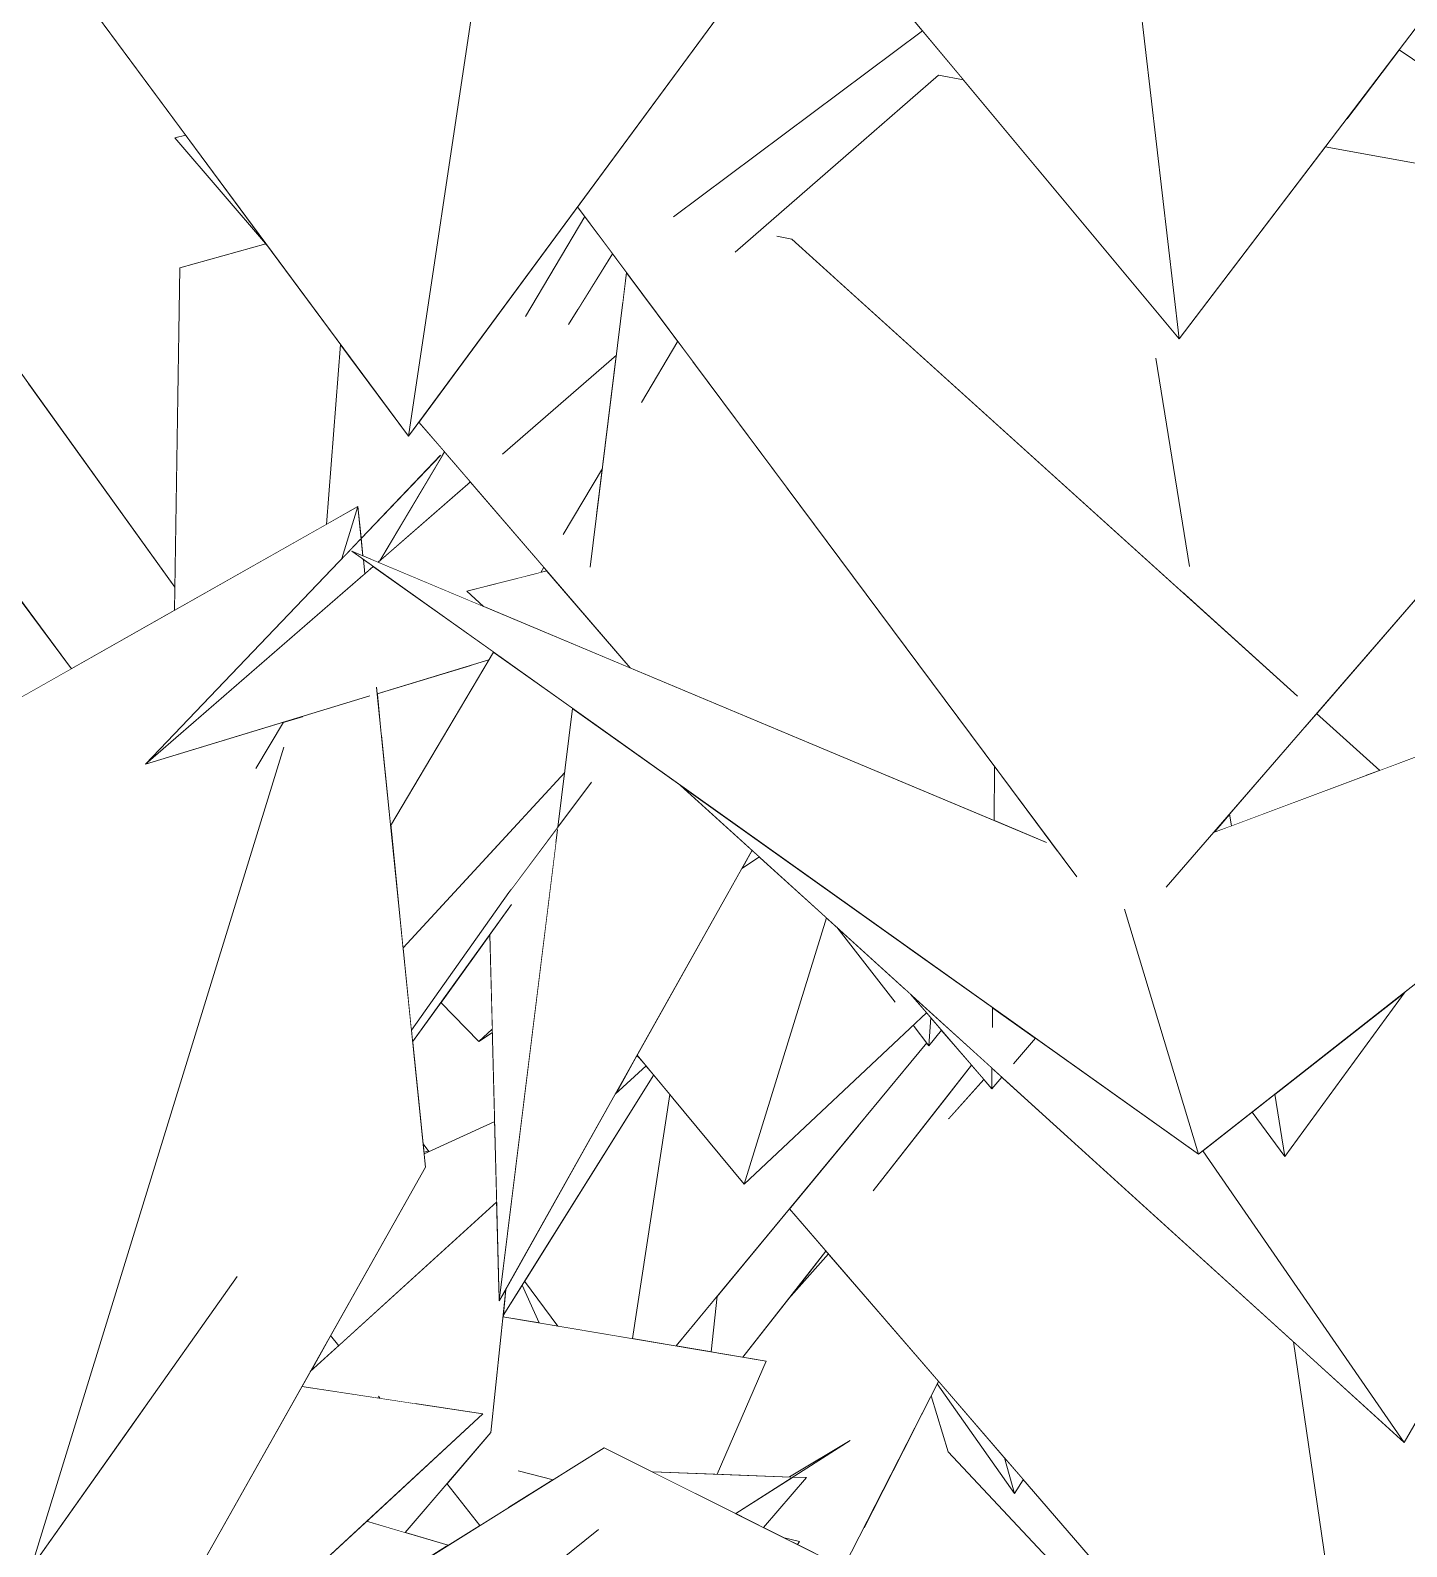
# Model space of a CAD drawing. Header units: millimetres. Extents: x -9413 to 8527, y -300 to 11224.
# Drawn here: x -6294.1 to -5976.9, y 5475.7 to 5825.3 of the extents above; entities that cross this region are included whole.
import ezdxf

# ---------------------------------------------------------------- set-up
doc = ezdxf.new("R2010")
doc.units = ezdxf.units.MM
doc.header["$MEASUREMENT"] = 0
doc.linetypes.add('Wipeout_Contour', pattern=[1000, 0, -1000])
doc.layers.add('Interior - Furniture', color=7, linetype='Continuous')
doc.layers.add('Interior - Furniture _Pen_No__4', color=7, linetype='Continuous', lineweight=20, true_color=0x029e21)

# ---------------------------------------------------------------- blocks, each defined once
blk = doc.blocks.new('Section Elem_40_6')
at = {"color": 254, "linetype": 'Wipeout_Contour', "lineweight": 0, "ltscale": 42112.583235}
blk.add_wipeout([(-6145.84, 5782.35), (-6103.82, 5798.34), (-6084.75, 5814.91), (-6079.04, 5813.85), (-6088.45, 5825.16)], dxfattribs=at).dxf.layer = 'Interior - Furniture'
at = {"color": 254, "linetype": 'Wipeout_Contour', "lineweight": 0, "ltscale": 50456.301698}
blk.add_wipeout([(-6156.67, 5769.42), (-6165.08, 5701.53), (-6119.87, 5720.01), (-6141.4, 5748.92), (-6153.24, 5739.49), (-6144.88, 5753.59)], dxfattribs=at).dxf.layer = 'Interior - Furniture'
at = {"color": 254, "linetype": 'Wipeout_Contour', "lineweight": 0, "ltscale": 73612.686163}
blk.add_wipeout([(-6012.52, 5575.89), (-6023.86, 5566.99), (-5977.41, 5499.74), (-5868.99, 5688.66), (-5950.14, 5624.9), (-5927.57, 5604.51), (-5953.6, 5622.19), (-5977.22, 5603.63), (-6004.94, 5565.7)], dxfattribs=at).dxf.layer = 'Interior - Furniture'
at = {"color": 254, "linetype": 'Wipeout_Contour', "lineweight": 0, "ltscale": 58439.187633}
blk.add_wipeout([(-6172.57, 5641.04), (-6186.03, 5532.36), (-6127.76, 5636.27), (-6144.22, 5651.21), (-6169.11, 5668.95), (-6172.5, 5641.61), (-6164.75, 5651.95)], dxfattribs=at).dxf.layer = 'Interior - Furniture'
at = {"color": 254, "linetype": 'Wipeout_Contour', "lineweight": 0, "ltscale": 25019.882591}
blk.add_wipeout([(-6247.33, 5536.72), (-6328.98, 5421.29), (-6294.33, 5469.68)], dxfattribs=at).dxf.layer = 'Interior - Furniture'
at = {"color": 254, "linetype": 'Wipeout_Contour', "lineweight": 0, "ltscale": 40950.219381}
blk.add_wipeout([(-6106.68, 5470.95), (-6068.55, 5451.88), (-6086.03, 5484.58), (-6102.06, 5479.99), (-6105.89, 5472.5)], dxfattribs=at).dxf.layer = 'Interior - Furniture'
at = {"color": 254, "linetype": 'Wipeout_Contour', "lineweight": 0, "ltscale": 32994.367421}
blk.add_wipeout([(-6163.14, 5479.66), (-6177.19, 5469.97), (-6175.73, 5469.54), (-6163.12, 5479.66)], dxfattribs=at).dxf.layer = 'Interior - Furniture'
at = {"color": 254, "linetype": 'Wipeout_Contour', "lineweight": 0, "ltscale": 92196.602443}
blk.add_wipeout([(-6084.75, 5814.91), (-6131.67, 5774.14), (-6116.08, 5770.21), (-6122.01, 5777.82), (-6118.6, 5777.12), (-6108.98, 5768.43), (-6034.66, 5749.7), (-5939.77, 5788.14), (-5995.62, 5798.45), (-6029.34, 5754.16), (-6079.04, 5813.85)], dxfattribs=at).dxf.layer = 'Interior - Furniture'
at = {"color": 254, "linetype": 'Wipeout_Contour', "lineweight": 0, "ltscale": 33783.587021}
blk.add_wipeout([(-6179.98, 5759.36), (-6167.78, 5761.1), (-6159.89, 5773.74), (-6166.28, 5782.32)], dxfattribs=at).dxf.layer = 'Interior - Furniture'
at = {"color": 254, "linetype": 'Wipeout_Contour', "lineweight": 0, "ltscale": 25245.139474}
blk.add_wipeout([(-6144.88, 5753.59), (-6153.24, 5739.49), (-6141.4, 5748.92)], dxfattribs=at).dxf.layer = 'Interior - Furniture'
at = {"color": 254, "linetype": 'Wipeout_Contour', "lineweight": 0, "ltscale": 25267.329761}
blk.add_wipeout([(-6185.24, 5727.61), (-6162.15, 5725.16), (-6159.03, 5750.38)], dxfattribs=at).dxf.layer = 'Interior - Furniture'
at = {"color": 254, "linetype": 'Wipeout_Contour', "lineweight": 0, "ltscale": 58921.038164}
blk.add_wipeout([(-6215.08, 5701.69), (-6267.54, 5656.12), (-6215.88, 5671.82), (-6214.33, 5673.81), (-6214.18, 5672.33), (-6188.41, 5680.17), (-6187.35, 5681.94)], dxfattribs=at).dxf.layer = 'Interior - Furniture'
at = {"color": 254, "linetype": 'Wipeout_Contour', "lineweight": 0, "ltscale": 33462.053524}
blk.add_wipeout([(-6183.22, 5627.31), (-6172.5, 5641.61), (-6170.94, 5654.2), (-6183.1, 5641)], dxfattribs=at).dxf.layer = 'Interior - Furniture'
at = {"color": 254, "linetype": 'Wipeout_Contour', "lineweight": 0, "ltscale": 25043.238412}
blk.add_wipeout([(-6247.33, 5536.72), (-6246.97, 5537.22), (-6246.45, 5537.96)], dxfattribs=at).dxf.layer = 'Interior - Furniture'
at = {"color": 254, "linetype": 'Wipeout_Contour', "lineweight": 0, "ltscale": 48830.641343}
blk.add_wipeout([(-6086.03, 5484.58), (-6068.55, 5451.88), (-6066.15, 5450.67), (-6067.66, 5450.21), (-6033.43, 5386.16), (-6013.01, 5399.15)], dxfattribs=at).dxf.layer = 'Interior - Furniture'
at = {"color": 254, "linetype": 'Wipeout_Contour', "lineweight": 0, "ltscale": 50772.287307}
blk.add_wipeout([(-6066.62, 6076.61), (-6055.87, 5983.63), (-6037.6, 5961.45), (-6051.18, 5943.03), (-6029.34, 5754.16), (-5851.24, 5988.03)], dxfattribs=at).dxf.layer = 'Interior - Furniture'
at = {"color": 254, "linetype": 'Wipeout_Contour', "lineweight": 0, "ltscale": 25304.608023}
blk.add_wipeout([(-6156.89, 5767.66), (-6159.85, 5762.24), (-6157.52, 5762.58)], dxfattribs=at).dxf.layer = 'Interior - Furniture'
at = {"color": 254, "linetype": 'Wipeout_Contour', "lineweight": 0, "ltscale": 25222.192228}
blk.add_wipeout([(-6171.28, 5709.05), (-6163.61, 5713.33), (-6162.26, 5724.28)], dxfattribs=at).dxf.layer = 'Interior - Furniture'
at = {"color": 254, "linetype": 'Wipeout_Contour', "lineweight": 0, "ltscale": 50498.807464}
blk.add_wipeout([(-6192.66, 5721.16), (-6213.96, 5702.66), (-6189.66, 5692.48), (-6193.53, 5696), (-6176.46, 5700.32), (-6175.76, 5701.49)], dxfattribs=at).dxf.layer = 'Interior - Furniture'
at = {"color": 254, "linetype": 'Wipeout_Contour', "lineweight": 0, "ltscale": 50635.843122}
blk.add_wipeout([(-6267.54, 5656.12), (-6217.5, 5699.58), (-6217.74, 5703.59), (-6219.99, 5705.19), (-6217.78, 5704.26), (-6218, 5707.99)], dxfattribs=at).dxf.layer = 'Interior - Furniture'
at = {"color": 254, "linetype": 'Wipeout_Contour', "lineweight": 0, "ltscale": 25222.181524}
blk.add_wipeout([(-6192.34, 5678.97), (-6214.18, 5672.33), (-6213.2, 5662.72)], dxfattribs=at).dxf.layer = 'Interior - Furniture'
at = {"color": 254, "linetype": 'Wipeout_Contour', "lineweight": 0, "ltscale": 41719.494539}
blk.add_wipeout([(-6188.17, 5616.86), (-6186.03, 5532.36), (-6176.3, 5610.93), (-6172.91, 5638.24), (-6183.25, 5623.71)], dxfattribs=at).dxf.layer = 'Interior - Furniture'
at = {"color": 254, "linetype": 'Wipeout_Contour', "lineweight": 0, "ltscale": 32553.162662}
blk.add_wipeout([(-6086.03, 5484.58), (-6013.01, 5399.15), (-6010.24, 5400.91), (-6082.54, 5497.62)], dxfattribs=at).dxf.layer = 'Interior - Furniture'
at = {"color": 254, "linetype": 'Wipeout_Contour', "lineweight": 0, "ltscale": 50903.758754}
blk.add_wipeout([(-6260.86, 5691.59), (-6225.87, 5711.39), (-6222.63, 5752.88), (-6239.42, 5775.59), (-6239.8, 5776.03), (-6259.63, 5770.51)], dxfattribs=at).dxf.layer = 'Interior - Furniture'
at = {"color": 254, "linetype": 'Wipeout_Contour', "lineweight": 0, "ltscale": 50625.413932}
blk.add_wipeout([(-6217.84, 5708.15), (-6217.43, 5704.12), (-6213.96, 5702.66), (-6213.58, 5702.99), (-6199.18, 5727.15), (-6199.58, 5727.27)], dxfattribs=at).dxf.layer = 'Interior - Furniture'
at = {"color": 254, "linetype": 'Wipeout_Contour', "lineweight": 0, "ltscale": 33602.730003}
blk.add_wipeout([(-6193.53, 5696), (-6189.66, 5692.48), (-6155.84, 5678.3), (-6175.06, 5700.68)], dxfattribs=at).dxf.layer = 'Interior - Furniture'
at = {"color": 254, "linetype": 'Wipeout_Contour', "lineweight": 0, "ltscale": 33692.667384}
blk.add_wipeout([(-6242.13, 5655.1), (-6235.69, 5659.97), (-6231.18, 5667.17), (-6235.77, 5665.77)], dxfattribs=at).dxf.layer = 'Interior - Furniture'
at = {"color": 254, "linetype": 'Wipeout_Contour', "lineweight": 0, "ltscale": 33168.78097}
blk.add_wipeout([(-6180.17, 5536.95), (-6180.76, 5536.01), (-6176.79, 5527.3), (-6172.49, 5526.58)], dxfattribs=at).dxf.layer = 'Interior - Furniture'
at = {"color": 254, "linetype": 'Wipeout_Contour', "lineweight": 0, "ltscale": 24602.123968}
blk.add_wipeout([(-6102.06, 5479.99), (-6086.03, 5484.58), (-6090.81, 5501.98)], dxfattribs=at).dxf.layer = 'Interior - Furniture'
at = {"color": 254, "linetype": 'Wipeout_Contour', "lineweight": 0, "ltscale": 24355.990768}
blk.add_wipeout([(-5998.8, 5408.18), (-6082.54, 5497.62), (-6010.24, 5400.91)], dxfattribs=at).dxf.layer = 'Interior - Furniture'
at = {"color": 254, "linetype": 'Wipeout_Contour', "lineweight": 0, "ltscale": 59584.319256}
blk.add_wipeout([(-6066.62, 6076.61), (-6224.04, 5988.03), (-6029.34, 5754.16), (-6051.18, 5943.03), (-6065.84, 5923.15), (-6080.35, 6013.35), (-6055.87, 5983.63)], dxfattribs=at).dxf.layer = 'Interior - Furniture'
at = {"color": 254, "linetype": 'Wipeout_Contour', "lineweight": 0, "ltscale": 25570.438157}
blk.add_wipeout([(-6258.26, 5801.07), (-6260.79, 5800.47), (-6239.42, 5775.59)], dxfattribs=at).dxf.layer = 'Interior - Furniture'
at = {"color": 254, "linetype": 'Wipeout_Contour', "lineweight": 0, "ltscale": 25305.527644}
blk.add_wipeout([(-6215.08, 5701.69), (-6217.34, 5703.31), (-6217.01, 5700.01)], dxfattribs=at).dxf.layer = 'Interior - Furniture'
at = {"color": 254, "linetype": 'Wipeout_Contour', "lineweight": 0, "ltscale": 25214.060498}
blk.add_wipeout([(-6175.76, 5701.49), (-6176.46, 5700.32), (-6175.06, 5700.68)], dxfattribs=at).dxf.layer = 'Interior - Furniture'
at = {"color": 254, "linetype": 'Wipeout_Contour', "lineweight": 0, "ltscale": 41909.539981}
blk.add_wipeout([(-6211.08, 5641.92), (-6208.2, 5613.76), (-6170.94, 5654.2), (-6169.11, 5668.95), (-6187.35, 5681.94)], dxfattribs=at).dxf.layer = 'Interior - Furniture'
at = {"color": 254, "linetype": 'Wipeout_Contour', "lineweight": 0, "ltscale": 33177.634385}
blk.add_wipeout([(-6185.16, 5528.98), (-6185.19, 5528.71), (-6176.79, 5527.3), (-6180.76, 5536.01)], dxfattribs=at).dxf.layer = 'Interior - Furniture'
at = {"color": 254, "linetype": 'Wipeout_Contour', "lineweight": 0, "ltscale": 24608.537873}
blk.add_wipeout([(-6090.81, 5501.98), (-6086.03, 5484.58), (-6090.74, 5502.12)], dxfattribs=at).dxf.layer = 'Interior - Furniture'
at = {"color": 254, "linetype": 'Wipeout_Contour', "lineweight": 0, "ltscale": 33736.840086}
blk.add_wipeout([(-6213.58, 5702.99), (-6192.85, 5721), (-6192.71, 5721.22), (-6198.61, 5728.09)], dxfattribs=at).dxf.layer = 'Interior - Furniture'
at = {"color": 254, "linetype": 'Wipeout_Contour', "lineweight": 0, "ltscale": 42203.30049}
blk.add_wipeout([(-6218.59, 5715.51), (-6222.29, 5703.49), (-6218, 5707.99), (-6217.78, 5704.26), (-6217.43, 5704.12)], dxfattribs=at).dxf.layer = 'Interior - Furniture'
at = {"color": 254, "linetype": 'Wipeout_Contour', "lineweight": 0, "ltscale": 33600.012717}
blk.add_wipeout([(-6213.2, 5662.72), (-6211.08, 5641.92), (-6188.41, 5680.17), (-6192.34, 5678.97)], dxfattribs=at).dxf.layer = 'Interior - Furniture'
at = {"color": 254, "linetype": 'Wipeout_Contour', "lineweight": 0, "ltscale": 41019.452531}
blk.add_wipeout([(-6090.74, 5502.12), (-6086.03, 5484.58), (-6082.54, 5497.62), (-6086.46, 5510.49), (-6088.41, 5506.69)], dxfattribs=at).dxf.layer = 'Interior - Furniture'
at = {"color": 254, "linetype": 'Wipeout_Contour', "lineweight": 0, "ltscale": 33743.555234}
blk.add_wipeout([(-6217.34, 5703.31), (-6217.74, 5703.59), (-6217.5, 5699.58), (-6217.01, 5700.01)], dxfattribs=at).dxf.layer = 'Interior - Furniture'
at = {"color": 254, "linetype": 'Wipeout_Contour', "lineweight": 0, "ltscale": 65915.177628}
blk.add_wipeout([(-6144.22, 5651.21), (-5977.41, 5499.74), (-6023.86, 5566.99), (-6024.87, 5566.19), (-6062.4, 5592.93), (-6067.49, 5587.05), (-6072.37, 5595.44), (-6093.3, 5614.94)], dxfattribs=at).dxf.layer = 'Interior - Furniture'
at = {"color": 254, "linetype": 'Wipeout_Contour', "lineweight": 0, "ltscale": 74438.141139}
blk.add_wipeout([(-6047.63, 5627.6), (-6041.89, 5622.69), (-6032.26, 5627.77), (-5882.83, 5800.47), (-5898.93, 5804.4), (-6026.9, 5701.69), (-6028.56, 5695.76), (-6002.01, 5671.77), (-6030.44, 5689.04)], dxfattribs=at).dxf.layer = 'Interior - Furniture'
at = {"color": 254, "linetype": 'Wipeout_Contour', "lineweight": 0, "ltscale": 33137.113617}
blk.add_wipeout([(-6071.88, 5655.57), (-6071.98, 5643.15), (-6059.88, 5638.08), (-6057.03, 5635.64)], dxfattribs=at).dxf.layer = 'Interior - Furniture'
at = {"color": 254, "linetype": 'Wipeout_Contour', "lineweight": 0, "ltscale": 24579.350684}
blk.add_wipeout([(-6007.25, 5580.03), (-6004.94, 5565.7), (-5977.22, 5603.63)], dxfattribs=at).dxf.layer = 'Interior - Furniture'
at = {"color": 254, "linetype": 'Wipeout_Contour', "lineweight": 0, "ltscale": 24746.302113}
blk.add_wipeout([(-6072.45, 5586.04), (-6072.48, 5581.28), (-6070.16, 5583.96)], dxfattribs=at).dxf.layer = 'Interior - Furniture'
at = {"color": 254, "linetype": 'Wipeout_Contour', "lineweight": 0, "ltscale": 24824.530189}
blk.add_wipeout([(-6126.49, 5562.16), (-6126.5, 5562.14), (-6126.49, 5562.12)], dxfattribs=at).dxf.layer = 'Interior - Furniture'
at = {"color": 254, "linetype": 'Wipeout_Contour', "lineweight": 0, "ltscale": 123368.598681}
blk.add_wipeout([(-6135.82, 5492.4), (-6119.14, 5491.79), (-6105.16, 5500.17), (-6118.34, 5491.76), (-6115.23, 5491.65), (-6125.09, 5480.15), (-6120.38, 5477.79), (-6116.8, 5476.89), (-6117.3, 5476.26), (-6106.68, 5470.95), (-6084.77, 5513.8), (-6110.15, 5543.2), (-6119.38, 5532.83), (-6129.88, 5519.43), (-6124.51, 5518.52)], dxfattribs=at).dxf.layer = 'Interior - Furniture'
at = {"color": 254, "linetype": 'Wipeout_Contour', "lineweight": 0, "ltscale": 40542.654292}
blk.add_wipeout([(-6002.96, 5522.94), (-5984.69, 5397.87), (-5908.3, 5497.9), (-5954.71, 5539.29), (-5977.41, 5499.74)], dxfattribs=at).dxf.layer = 'Interior - Furniture'
at = {"color": 254, "linetype": 'Wipeout_Contour', "lineweight": 0, "ltscale": 116052.406942}
blk.add_wipeout([(-6034.66, 5749.7), (-6026.9, 5701.69), (-5898.93, 5804.4), (-5882.83, 5800.47), (-5997.62, 5667.8), (-5983.08, 5654.67), (-5923.7, 5676.87), (-5829.83, 5805.32), (-5940.62, 5870.66), (-5978.62, 5820.76), (-5937.63, 5792.97), (-5990.75, 5804.84), (-5995.62, 5798.45), (-5939.77, 5788.14)], dxfattribs=at).dxf.layer = 'Interior - Furniture'
at = {"color": 254, "linetype": 'Wipeout_Contour', "lineweight": 0, "ltscale": 159778.43125}
blk.add_wipeout([(-6204.53, 5734.98), (-6155.84, 5678.3), (-6071.98, 5643.15), (-6071.88, 5655.57), (-6119.87, 5720.01), (-6165.08, 5701.53), (-6163.61, 5713.33), (-6171.28, 5709.05), (-6162.26, 5724.28), (-6162.15, 5725.16), (-6185.24, 5727.61), (-6159.03, 5750.38), (-6157.52, 5762.58), (-6159.85, 5762.24), (-6170.04, 5757.49), (-6167.78, 5761.1), (-6179.98, 5759.36), (-6166.28, 5782.32), (-6167.97, 5784.59)], dxfattribs=at).dxf.layer = 'Interior - Furniture'
at = {"color": 254, "linetype": 'Wipeout_Contour', "lineweight": 0, "ltscale": 33013.562386}
blk.add_wipeout([(-6072.37, 5595.44), (-6067.49, 5587.05), (-6062.4, 5592.93), (-6072.33, 5600)], dxfattribs=at).dxf.layer = 'Interior - Furniture'
at = {"color": 254, "linetype": 'Wipeout_Contour', "lineweight": 0, "ltscale": 24586.93343}
blk.add_wipeout([(-6007.25, 5580.03), (-6012.52, 5575.89), (-6004.94, 5565.7)], dxfattribs=at).dxf.layer = 'Interior - Furniture'
at = {"color": 254, "linetype": 'Wipeout_Contour', "lineweight": 0, "ltscale": 24981.120549}
blk.add_wipeout([(-5990.75, 5804.84), (-5937.63, 5792.97), (-5978.62, 5820.76)], dxfattribs=at).dxf.layer = 'Interior - Furniture'
at = {"color": 254, "linetype": 'Wipeout_Contour', "lineweight": 0, "ltscale": 25293.258865}
blk.add_wipeout([(-6192.85, 5721), (-6192.66, 5721.16), (-6192.71, 5721.22)], dxfattribs=at).dxf.layer = 'Interior - Furniture'
at = {"color": 254, "linetype": 'Wipeout_Contour', "lineweight": 0, "ltscale": 32984.277272}
blk.add_wipeout([(-6000.36, 5664.64), (-6017.68, 5644.61), (-6017.25, 5641.9), (-5986.04, 5653.56)], dxfattribs=at).dxf.layer = 'Interior - Furniture'
at = {"color": 254, "linetype": 'Wipeout_Contour', "lineweight": 0, "ltscale": 58514.254423}
blk.add_wipeout([(-6206.27, 5594.77), (-6205.99, 5592.07), (-6183.25, 5623.71), (-6172.91, 5638.24), (-6172.57, 5641.04), (-6164.75, 5651.95), (-6183.8, 5626.53)], dxfattribs=at).dxf.layer = 'Interior - Furniture'
at = {"color": 254, "linetype": 'Wipeout_Contour', "lineweight": 0, "ltscale": 24803.682492}
blk.add_wipeout([(-6072.33, 5600), (-6093.3, 5614.94), (-6072.37, 5595.44)], dxfattribs=at).dxf.layer = 'Interior - Furniture'
at = {"layer": 'Interior - Furniture _Pen_No__4', "linetype": 'Continuous'}
for p, q in [((-5937.6, 5792.95), (-5978.62, 5820.76)), ((-5995.62, 5798.45), (-5939.75, 5788.14)), ((-6192.85, 5721), (-6192.71, 5721.22))]:
    blk.add_line(p, q, dxfattribs=at)
at = {"color": 254, "linetype": 'Wipeout_Contour', "lineweight": 0, "ltscale": 117661.169028}
blk.add_wipeout([(-6132.21, 5833.11), (-6167.97, 5784.59), (-6052.92, 5630.12), (-6047.63, 5627.6), (-6030.44, 5689.04), (-6116.08, 5770.21), (-6131.67, 5774.14), (-6103.82, 5798.34), (-6145.84, 5782.35), (-6088.45, 5825.16), (-6096.66, 5835.01), (-6120.76, 5833.72), (-6123.05, 5832.66), (-6122.45, 5833.63)], dxfattribs=at).dxf.layer = 'Interior - Furniture'
at = {"color": 254, "linetype": 'Wipeout_Contour', "lineweight": 0, "ltscale": 24749.913599}
blk.add_wipeout([(-6021.37, 5640.35), (-6017.25, 5641.9), (-6017.68, 5644.61)], dxfattribs=at).dxf.layer = 'Interior - Furniture'
at = {"color": 254, "linetype": 'Wipeout_Contour', "lineweight": 0, "ltscale": 50172.499952}
blk.add_wipeout([(-6208.2, 5613.76), (-6206.31, 5595.2), (-6206.27, 5594.77), (-6183.8, 5626.53), (-6183.22, 5627.31), (-6183.1, 5641)], dxfattribs=at).dxf.layer = 'Interior - Furniture'
at = {"color": 254, "linetype": 'Wipeout_Contour', "lineweight": 0, "ltscale": 24775.229763}
blk.add_wipeout([(-6091.22, 5603.08), (-6072.48, 5581.28), (-6072.45, 5586.04)], dxfattribs=at).dxf.layer = 'Interior - Furniture'
at = {"layer": 'Interior - Furniture _Pen_No__4', "linetype": 'Continuous'}
for p, q in [((-6084.75, 5814.91), (-6079.04, 5813.85)), ((-6171.29, 5709.04), (-6162.26, 5724.28))]:
    blk.add_line(p, q, dxfattribs=at)
at = {"color": 254, "linetype": 'Wipeout_Contour', "lineweight": 0, "ltscale": 33328.058127}
blk.add_wipeout([(-6108.98, 5768.43), (-6028.56, 5695.76), (-6026.9, 5701.69), (-6034.66, 5749.7)], dxfattribs=at).dxf.layer = 'Interior - Furniture'
at = {"color": 254, "linetype": 'Wipeout_Contour', "lineweight": 0, "ltscale": 108631.305538}
blk.add_wipeout([(-6294.25, 5469.81), (-6339.74, 5322.04), (-6339.11, 5321.56), (-6203.05, 5563.22), (-6214.33, 5673.81), (-6215.88, 5671.82), (-6231.18, 5667.17), (-6235.69, 5659.97), (-6293.93, 5470.84), (-6247.33, 5536.72), (-6246.45, 5537.96), (-6246.97, 5537.22), (-6247.33, 5536.72)], dxfattribs=at).dxf.layer = 'Interior - Furniture'
at = {"color": 254, "linetype": 'Wipeout_Contour', "lineweight": 0, "ltscale": 109060.667995}
blk.add_wipeout([(-6218.59, 5715.51), (-6487.63, 5563.22), (-6345.66, 5326.5), (-6339.74, 5322.04), (-6294.25, 5469.81), (-6294.33, 5469.68), (-6328.98, 5421.29), (-6293.93, 5470.84), (-6235.69, 5659.97), (-6242.13, 5655.1), (-6235.77, 5665.77), (-6267.54, 5656.12), (-6222.29, 5703.49)], dxfattribs=at).dxf.layer = 'Interior - Furniture'
at = {"color": 254, "linetype": 'Wipeout_Contour', "lineweight": 0, "ltscale": 41125.221787}
blk.add_wipeout([(-6041.89, 5622.69), (-6024.87, 5566.19), (-5847.96, 5705.19), (-6021.37, 5640.35), (-6032.26, 5627.77)], dxfattribs=at).dxf.layer = 'Interior - Furniture'
at = {"color": 254, "linetype": 'Wipeout_Contour', "lineweight": 0, "ltscale": 66331.709909}
blk.add_wipeout([(-6189.8, 5506.32), (-6216.59, 5481.58), (-6207.71, 5478.97), (-6187.99, 5502.04), (-6184.52, 5535.04), (-6186.03, 5532.36), (-6186.11, 5535.68), (-6205.32, 5508.69)], dxfattribs=at).dxf.layer = 'Interior - Furniture'
at = {"layer": 'Interior - Furniture _Pen_No__4', "linetype": 'Continuous'}
for p, q in [((-5977.41, 5499.74), (-5868.99, 5688.66)), ((-6242.14, 5655.07), (-6235.77, 5665.77)), ((-6017.68, 5644.61), (-6017.25, 5641.9))]:
    blk.add_line(p, q, dxfattribs=at)
at = {"color": 254, "linetype": 'Wipeout_Contour', "lineweight": 0, "ltscale": 57975.338525}
blk.add_wipeout([(-6059.88, 5638.08), (-6219.99, 5705.19), (-6024.87, 5566.19), (-6041.89, 5622.69), (-6047.63, 5627.6), (-6052.92, 5630.12), (-6057.03, 5635.64)], dxfattribs=at).dxf.layer = 'Interior - Furniture'
at = {"color": 254, "linetype": 'Wipeout_Contour', "lineweight": 0, "ltscale": 25433.205355}
blk.add_wipeout([(-6296.03, 5693.49), (-6299.23, 5669.87), (-6284.65, 5678.12)], dxfattribs=at).dxf.layer = 'Interior - Furniture'
at = {"color": 254, "linetype": 'Wipeout_Contour', "lineweight": 0, "ltscale": 32969.906656}
blk.add_wipeout([(-5997.62, 5667.8), (-6000.36, 5664.64), (-5986.04, 5653.56), (-5983.08, 5654.67)], dxfattribs=at).dxf.layer = 'Interior - Furniture'
at = {"color": 254, "linetype": 'Wipeout_Contour', "lineweight": 0, "ltscale": 24963.625227}
blk.add_wipeout([(-6224.9, 5524.41), (-6229.59, 5516.07), (-6223.03, 5522.04)], dxfattribs=at).dxf.layer = 'Interior - Furniture'
at = {"color": 254, "linetype": 'Wipeout_Contour', "lineweight": 0, "ltscale": 24914.708005}
blk.add_wipeout([(-6214.09, 5510.02), (-6213.53, 5509.94), (-6213.89, 5510.39)], dxfattribs=at).dxf.layer = 'Interior - Furniture'
at = {"color": 254, "linetype": 'Wipeout_Contour', "lineweight": 0, "ltscale": 24797.790504}
blk.add_wipeout([(-6181.58, 5493.17), (-6184.02, 5484.66), (-6173.63, 5491.17)], dxfattribs=at).dxf.layer = 'Interior - Furniture'
at = {"color": 254, "linetype": 'Wipeout_Contour', "lineweight": 0, "ltscale": 57988.277362}
blk.add_wipeout([(-6263, 5435.21), (-6235.39, 5452.5), (-6211.52, 5474.5), (-6224.49, 5459.32), (-6197.79, 5476.04), (-6216.59, 5481.58), (-6262.43, 5439.26)], dxfattribs=at).dxf.layer = 'Interior - Furniture'
at = {"layer": 'Interior - Furniture _Pen_No__4', "linetype": 'Continuous'}
for p, q in [((-6217.01, 5700.01), (-6217.34, 5703.31)), ((-6176.46, 5700.32), (-6175.76, 5701.49)), ((-6193.53, 5696), (-6175.06, 5700.68)), ((-6189.66, 5692.48), (-6193.53, 5696)), ((-6188.41, 5680.17), (-6214.18, 5672.33)), ((-6211.08, 5641.92), (-6187.35, 5681.94)), ((-6215.87, 5671.82), (-6267.54, 5656.12)), ((-6172.5, 5641.61), (-6169.11, 5668.95)), ((-5983.08, 5654.67), (-5997.62, 5667.8)), ((-6071.88, 5655.57), (-6071.98, 5643.15)), ((-6183.8, 5626.53), (-6164.74, 5651.96)), ((-6072.33, 5600), (-6072.37, 5595.42)), ((-6067.49, 5587.05), (-6062.4, 5592.93))]:
    blk.add_line(p, q, dxfattribs=at)
at = {"color": 254, "linetype": 'Wipeout_Contour', "lineweight": 0, "ltscale": 41789.700366}
blk.add_wipeout([(-6118.6, 5777.12), (-6122.01, 5777.82), (-6116.08, 5770.21), (-6030.44, 5689.04), (-6002.01, 5671.77)], dxfattribs=at).dxf.layer = 'Interior - Furniture'
at = {"color": 254, "linetype": 'Wipeout_Contour', "lineweight": 0, "ltscale": 24973.774543}
blk.add_wipeout([(-6127.76, 5636.27), (-6130.12, 5632.05), (-6126.06, 5634.72)], dxfattribs=at).dxf.layer = 'Interior - Furniture'
at = {"color": 254, "linetype": 'Wipeout_Contour', "lineweight": 0, "ltscale": 24855.409109}
blk.add_wipeout([(-6108.24, 5618.54), (-6094.81, 5601.28), (-6092.68, 5604.42)], dxfattribs=at).dxf.layer = 'Interior - Furniture'
at = {"color": 254, "linetype": 'Wipeout_Contour', "lineweight": 0, "ltscale": 25026.707018}
blk.add_wipeout([(-6187.62, 5595.03), (-6190.7, 5592.19), (-6187.6, 5594.23)], dxfattribs=at).dxf.layer = 'Interior - Furniture'
at = {"color": 254, "linetype": 'Wipeout_Contour', "lineweight": 0, "ltscale": 106471.628421}
blk.add_wipeout([(-6119.13, 5553.61), (-5995.43, 5410.32), (-5991.44, 5412.86), (-5993.26, 5407.8), (-5984.69, 5397.87), (-6002.96, 5522.94), (-6070.16, 5583.96), (-6072.48, 5581.28), (-6074.33, 5583.43), (-6082.42, 5574.34), (-6082.01, 5580.53), (-6099.83, 5557.78), (-6103.2, 5572.87)], dxfattribs=at).dxf.layer = 'Interior - Furniture'
at = {"color": 254, "linetype": 'Wipeout_Contour', "lineweight": 0, "ltscale": 25004.123528}
blk.add_wipeout([(-6203.41, 5566.76), (-6203.39, 5566.63), (-6203.12, 5566.7)], dxfattribs=at).dxf.layer = 'Interior - Furniture'
at = {"color": 254, "linetype": 'Wipeout_Contour', "lineweight": 0, "ltscale": 66467.842583}
blk.add_wipeout([(-6231.51, 5512.68), (-6214.09, 5510.02), (-6213.89, 5510.39), (-6213.53, 5509.94), (-6205.32, 5508.69), (-6186.11, 5535.68), (-6186.61, 5555.19), (-6229.59, 5516.07)], dxfattribs=at).dxf.layer = 'Interior - Furniture'
at = {"layer": 'Interior - Furniture _Pen_No__4', "linetype": 'Continuous'}
for p, q in [((-6029.34, 5754.16), (-5851.24, 5988.03)), ((-6051.18, 5943.03), (-6029.34, 5754.16)), ((-6032.27, 5627.75), (-5882.83, 5800.47)), ((-6034.66, 5749.71), (-6026.9, 5701.66)), ((-6219.99, 5705.19), (-6059.86, 5638.07)), ((-6024.87, 5566.19), (-5847.96, 5705.19)), ((-5847.96, 5705.19), (-6021.37, 5640.35)), ((-6041.89, 5622.69), (-6024.87, 5566.19)), ((-6004.94, 5565.7), (-5977.22, 5603.63)), ((-6072.45, 5586.04), (-6072.48, 5581.28)), ((-6072.48, 5581.28), (-6070.16, 5583.96)), ((-6007.25, 5580.03), (-6004.94, 5565.7)), ((-6004.94, 5565.7), (-6012.52, 5575.89)), ((-6023.86, 5566.99), (-5977.41, 5499.74)), ((-6002.96, 5522.94), (-5984.69, 5397.87))]:
    blk.add_line(p, q, dxfattribs=at)
at = {"color": 254, "linetype": 'Wipeout_Contour', "lineweight": 0, "ltscale": 25479.439892}
blk.add_wipeout([(-6206.96, 5731.69), (-6114.77, 5856.77), (-6176.99, 5931.51)], dxfattribs=at).dxf.layer = 'Interior - Furniture'
at = {"color": 254, "linetype": 'Wipeout_Contour', "lineweight": 0, "ltscale": 33396.98982}
blk.add_wipeout([(-6188.17, 5616.86), (-6199.46, 5601.15), (-6190.7, 5592.19), (-6187.62, 5595.03)], dxfattribs=at).dxf.layer = 'Interior - Furniture'
at = {"color": 254, "linetype": 'Wipeout_Contour', "lineweight": 0, "ltscale": 74469.939137}
blk.add_wipeout([(-6155.28, 5523.69), (-6145.27, 5522.01), (-6087.48, 5591.87), (-6090.63, 5595.92), (-6126.49, 5562.16), (-6126.49, 5562.12), (-6126.5, 5562.14), (-6129.54, 5559.28), (-6146.71, 5579.97)], dxfattribs=at).dxf.layer = 'Interior - Furniture'
at = {"color": 254, "linetype": 'Wipeout_Contour', "lineweight": 0, "ltscale": 24551.046248}
blk.add_wipeout([(-6065.23, 5491.17), (-6069.6, 5496.23), (-6067.29, 5488)], dxfattribs=at).dxf.layer = 'Interior - Furniture'
at = {"color": 254, "linetype": 'Wipeout_Contour', "lineweight": 0, "ltscale": 24634.795742}
blk.add_wipeout([(-6120.38, 5477.79), (-6117.3, 5476.26), (-6116.8, 5476.89)], dxfattribs=at).dxf.layer = 'Interior - Furniture'
at = {"layer": 'Interior - Furniture _Pen_No__4', "linetype": 'Continuous'}
for p, q in [((-6145.89, 5782.31), (-6088.45, 5825.16)), ((-6131.68, 5774.14), (-6084.75, 5814.91)), ((-6118.6, 5777.12), (-6122.02, 5777.82)), ((-6002, 5671.76), (-6118.6, 5777.12)), ((-6170.94, 5654.2), (-6208.2, 5613.76))]:
    blk.add_line(p, q, dxfattribs=at)
at = {"color": 254, "linetype": 'Wipeout_Contour', "lineweight": 0, "ltscale": 51660.455942}
blk.add_wipeout([(-6151.72, 6100), (-6376.85, 5961.45), (-6206.96, 5731.69), (-6176.99, 5931.51), (-6224.04, 5988.03), (-6163.4, 6022.16)], dxfattribs=at).dxf.layer = 'Interior - Furniture'
at = {"color": 254, "linetype": 'Wipeout_Contour', "lineweight": 0, "ltscale": 58390.714778}
blk.add_wipeout([(-6199.46, 5601.15), (-6205.99, 5592.07), (-6203.59, 5568.6), (-6202.27, 5566.8), (-6187.08, 5573.75), (-6187.6, 5594.23), (-6190.7, 5592.19)], dxfattribs=at).dxf.layer = 'Interior - Furniture'
at = {"color": 254, "linetype": 'Wipeout_Contour', "lineweight": 0, "ltscale": 24799.606889}
blk.add_wipeout([(-6086.58, 5597.69), (-6086.97, 5591.21), (-6084.07, 5594.77)], dxfattribs=at).dxf.layer = 'Interior - Furniture'
at = {"color": 254, "linetype": 'Wipeout_Contour', "lineweight": 0, "ltscale": 24939.752758}
blk.add_wipeout([(-6154.24, 5589.04), (-6154.45, 5588.66), (-6154.07, 5588.84)], dxfattribs=at).dxf.layer = 'Interior - Furniture'
at = {"color": 254, "linetype": 'Wipeout_Contour', "lineweight": 0, "ltscale": 41462.39596}
blk.add_wipeout([(-6180.17, 5536.95), (-6172.49, 5526.58), (-6155.28, 5523.69), (-6146.71, 5579.97), (-6150.43, 5584.46)], dxfattribs=at).dxf.layer = 'Interior - Furniture'
at = {"color": 254, "linetype": 'Wipeout_Contour', "lineweight": 0, "ltscale": 41279.629189}
blk.add_wipeout([(-6137.2, 5520.65), (-6129.88, 5519.43), (-6110.73, 5543.87), (-6119.13, 5553.61), (-6135.81, 5533.45)], dxfattribs=at).dxf.layer = 'Interior - Furniture'
at = {"color": 254, "linetype": 'Wipeout_Contour', "lineweight": 0, "ltscale": 32792.086704}
blk.add_wipeout([(-6084.77, 5513.8), (-6085.05, 5513.26), (-6067.29, 5488), (-6069.6, 5496.23)], dxfattribs=at).dxf.layer = 'Interior - Furniture'
at = {"layer": 'Interior - Furniture _Pen_No__4', "linetype": 'Continuous'}
for p, q in [((-6153.27, 5739.45), (-6144.88, 5753.59)), ((-6185.25, 5727.6), (-6159.03, 5750.38)), ((-6206.27, 5594.77), (-6183.8, 5626.53)), ((-6183.21, 5623.75), (-6205.99, 5592.07)), ((-6190.7, 5592.19), (-6199.46, 5601.15)), ((-6187.62, 5595.03), (-6190.7, 5592.19)), ((-6190.7, 5592.19), (-6187.6, 5594.23))]:
    blk.add_line(p, q, dxfattribs=at)
at = {"color": 254, "linetype": 'Wipeout_Contour', "lineweight": 0, "ltscale": 42191.435079}
blk.add_wipeout([(-6170.04, 5757.49), (-6159.85, 5762.24), (-6156.89, 5767.66), (-6156.67, 5769.42), (-6159.89, 5773.74)], dxfattribs=at).dxf.layer = 'Interior - Furniture'
at = {"color": 254, "linetype": 'Wipeout_Contour', "lineweight": 0, "ltscale": 76027.52586}
blk.add_wipeout([(-6225.87, 5711.39), (-6218.59, 5715.51), (-6217.84, 5708.15), (-6199.58, 5727.27), (-6199.18, 5727.15), (-6198.61, 5728.09), (-6204.53, 5734.98), (-6206.96, 5731.69), (-6222.63, 5752.88)], dxfattribs=at).dxf.layer = 'Interior - Furniture'
at = {"color": 254, "linetype": 'Wipeout_Contour', "lineweight": 0, "ltscale": 42452.010278}
blk.add_wipeout([(-6294.5, 5743.8), (-6323.97, 5731.24), (-6284.65, 5678.12), (-6260.86, 5691.59), (-6260.78, 5696.92)], dxfattribs=at).dxf.layer = 'Interior - Furniture'
at = {"color": 254, "linetype": 'Wipeout_Contour', "lineweight": 0, "ltscale": 33076.984996}
blk.add_wipeout([(-6090.63, 5595.92), (-6086.97, 5591.21), (-6086.58, 5597.69), (-6087.55, 5598.81)], dxfattribs=at).dxf.layer = 'Interior - Furniture'
at = {"color": 254, "linetype": 'Wipeout_Contour', "lineweight": 0, "ltscale": 33339.195068}
blk.add_wipeout([(-6203.59, 5568.6), (-6203.41, 5566.76), (-6203.12, 5566.7), (-6202.33, 5566.89)], dxfattribs=at).dxf.layer = 'Interior - Furniture'
at = {"color": 254, "linetype": 'Wipeout_Contour', "lineweight": 0, "ltscale": 33000.424278}
blk.add_wipeout([(-6118.51, 5533.94), (-6119.38, 5532.83), (-6110.15, 5543.2), (-6110.73, 5543.87)], dxfattribs=at).dxf.layer = 'Interior - Furniture'
at = {"color": 254, "linetype": 'Wipeout_Contour', "lineweight": 0, "ltscale": 33037.277078}
blk.add_wipeout([(-6135.81, 5533.45), (-6145.27, 5522.01), (-6141.57, 5521.39), (-6137.2, 5520.65)], dxfattribs=at).dxf.layer = 'Interior - Furniture'
at = {"color": 254, "linetype": 'Wipeout_Contour', "lineweight": 0, "ltscale": 214352.173222}
blk.add_wipeout([(-6161.86, 5498.54), (-6274.51, 5428), (-6263.24, 5419.3), (-6235.16, 5446.83), (-6260.5, 5417.18), (-6259.56, 5416.46), (-6239.88, 5438.17), (-6239.26, 5427.15), (-6208.66, 5448.25), (-6205.55, 5450.76), (-6188.63, 5473.34), (-6177.19, 5469.97), (-6163.14, 5479.66), (-6163.12, 5479.66), (-6174.86, 5470.24), (-6173.12, 5471.49), (-6170.35, 5471.88), (-6173.93, 5469.01), (-6144.16, 5460.23), (-6140.37, 5462.35), (-6142.58, 5459.77), (-6141.06, 5459.32), (-6122.23, 5470), (-6129.51, 5460.74), (-6087.86, 5444.02), (-6066.15, 5450.67)], dxfattribs=at).dxf.layer = 'Interior - Furniture'
at = {"layer": 'Interior - Furniture _Pen_No__4', "linetype": 'Continuous'}
for p, q in [((-6029.34, 5754.16), (-6224.04, 5988.03)), ((-6176.99, 5931.51), (-6206.96, 5731.69)), ((-6206.96, 5731.69), (-6114.77, 5856.77)), ((-6179.98, 5759.34), (-6166.28, 5782.32)), ((-6170.05, 5757.48), (-6159.89, 5773.74)), ((-6165.08, 5701.52), (-6156.67, 5769.42)), ((-6225.87, 5711.39), (-6222.63, 5752.88)), ((-6155.84, 5678.3), (-6204.53, 5734.98)), ((-6217.84, 5708.15), (-6199.55, 5727.3)), ((-6213.58, 5702.99), (-6198.61, 5728.09)), ((-6213.96, 5702.66), (-6192.66, 5721.16)), ((-6218.59, 5715.51), (-6222.29, 5703.49)), ((-6217.43, 5704.12), (-6218.59, 5715.51)), ((-6119.38, 5532.83), (-6110.15, 5543.2)), ((-6067.29, 5488), (-6085.05, 5513.26)), ((-6082.54, 5497.62), (-6086.46, 5510.49)), ((-5998.8, 5408.18), (-6082.54, 5497.62)), ((-6069.6, 5496.23), (-6067.29, 5488)), ((-6067.29, 5488), (-6065.23, 5491.17)), ((-6116.8, 5476.89), (-6120.38, 5477.79)), ((-6117.3, 5476.26), (-6116.8, 5476.89))]:
    blk.add_line(p, q, dxfattribs=at)
at = {"color": 254, "linetype": 'Wipeout_Contour', "lineweight": 0, "ltscale": 59757.077032}
blk.add_wipeout([(-6288.23, 5841.6), (-6355.31, 5828.34), (-6260.78, 5696.92), (-6259.63, 5770.51), (-6239.8, 5776.03), (-6260.79, 5800.47), (-6258.26, 5801.07)], dxfattribs=at).dxf.layer = 'Interior - Furniture'
at = {"color": 254, "linetype": 'Wipeout_Contour', "lineweight": 0, "ltscale": 57981.642241}
blk.add_wipeout([(-6129.54, 5559.28), (-6087.55, 5598.81), (-6091.22, 5603.08), (-6092.68, 5604.42), (-6094.81, 5601.28), (-6108.24, 5618.54), (-6110.62, 5620.7)], dxfattribs=at).dxf.layer = 'Interior - Furniture'
at = {"color": 254, "linetype": 'Wipeout_Contour', "lineweight": 0, "ltscale": 33338.00541}
blk.add_wipeout([(-6203.39, 5566.63), (-6203.36, 5566.3), (-6202.27, 5566.8), (-6202.33, 5566.89)], dxfattribs=at).dxf.layer = 'Interior - Furniture'
at = {"color": 254, "linetype": 'Wipeout_Contour', "lineweight": 0, "ltscale": 41112.493218}
blk.add_wipeout([(-6131.84, 5483.53), (-6131.51, 5483.36), (-6105.16, 5500.17), (-6119.14, 5491.79), (-6118.82, 5491.78)], dxfattribs=at).dxf.layer = 'Interior - Furniture'
at = {"color": 254, "linetype": 'Wipeout_Contour', "lineweight": 0, "ltscale": 33097.968281}
blk.add_wipeout([(-6198.07, 5490.25), (-6207.71, 5478.97), (-6197.79, 5476.04), (-6190.49, 5480.61)], dxfattribs=at).dxf.layer = 'Interior - Furniture'
at = {"layer": 'Interior - Furniture _Pen_No__4', "linetype": 'Continuous'}
for p, q in [((-6206.96, 5731.69), (-6376.85, 5961.45)), ((-6260.78, 5696.92), (-6355.31, 5828.34)), ((-6260.79, 5800.47), (-6258.26, 5801.07)), ((-6239.42, 5775.59), (-6260.79, 5800.47)), ((-6259.63, 5770.51), (-6239.8, 5776.03)), ((-6260.86, 5691.59), (-6259.63, 5770.51)), ((-6284.65, 5678.12), (-6323.97, 5731.24)), ((-6267.54, 5656.12), (-6217.99, 5708)), ((-6267.54, 5656.12), (-6215.08, 5701.69)), ((-6094.8, 5601.28), (-6108.24, 5618.54)), ((-6106.68, 5470.95), (-6084.77, 5513.8))]:
    blk.add_line(p, q, dxfattribs=at)
at = {"color": 254, "linetype": 'Wipeout_Contour', "lineweight": 0, "ltscale": 41539.57066}
blk.add_wipeout([(-6154.24, 5589.04), (-6129.54, 5559.28), (-6110.62, 5620.7), (-6126.06, 5634.72), (-6130.12, 5632.05)], dxfattribs=at).dxf.layer = 'Interior - Furniture'
at = {"color": 254, "linetype": 'Wipeout_Contour', "lineweight": 0, "ltscale": 49569.041928}
blk.add_wipeout([(-6103.2, 5572.87), (-6099.83, 5557.78), (-6077.16, 5586.72), (-6084.07, 5594.77), (-6086.97, 5591.21), (-6087.48, 5591.87)], dxfattribs=at).dxf.layer = 'Interior - Furniture'
at = {"color": 254, "linetype": 'Wipeout_Contour', "lineweight": 0, "ltscale": 24902.86108}
blk.add_wipeout([(-6284.11, 5419.25), (-6189.8, 5506.32), (-6231.51, 5512.68)], dxfattribs=at).dxf.layer = 'Interior - Furniture'
at = {"color": 254, "linetype": 'Wipeout_Contour', "lineweight": 0, "ltscale": 24694.714075}
blk.add_wipeout([(-6150.67, 5492.95), (-6131.84, 5483.53), (-6118.82, 5491.78)], dxfattribs=at).dxf.layer = 'Interior - Furniture'
at = {"layer": 'Interior - Furniture _Pen_No__4', "linetype": 'Continuous'}
for p, q in [((-6052.91, 5630.11), (-6167.97, 5784.59)), ((-6235.69, 5659.99), (-6293.93, 5470.84)), ((-6130.12, 5632.05), (-6126.06, 5634.72)), ((-6110.62, 5620.7), (-6129.54, 5559.28)), ((-6129.54, 5559.28), (-6087.55, 5598.81)), ((-6086.58, 5597.69), (-6086.97, 5591.21)), ((-6086.97, 5591.21), (-6090.63, 5595.92)), ((-6086.97, 5591.21), (-6084.07, 5594.77)), ((-6126.47, 5562.11), (-6126.5, 5562.14)), ((-6329.01, 5421.25), (-6246.41, 5538.02)), ((-6213.53, 5509.94), (-6213.89, 5510.4))]:
    blk.add_line(p, q, dxfattribs=at)
at = {"color": 254, "linetype": 'Wipeout_Contour', "lineweight": 0, "ltscale": 41524.96038}
blk.add_wipeout([(-6184.52, 5535.04), (-6185.16, 5528.98), (-6150.43, 5584.46), (-6152.16, 5586.53), (-6159.29, 5580.05)], dxfattribs=at).dxf.layer = 'Interior - Furniture'
at = {"color": 254, "linetype": 'Wipeout_Contour', "lineweight": 0, "ltscale": 33010.106023}
blk.add_wipeout([(-6082.01, 5580.53), (-6082.42, 5574.34), (-6074.33, 5583.43), (-6077.16, 5586.72)], dxfattribs=at).dxf.layer = 'Interior - Furniture'
at = {"color": 254, "linetype": 'Wipeout_Contour', "lineweight": 0, "ltscale": 32885.54294}
blk.add_wipeout([(-6118.34, 5491.76), (-6131.51, 5483.36), (-6125.09, 5480.15), (-6115.23, 5491.65)], dxfattribs=at).dxf.layer = 'Interior - Furniture'
at = {"layer": 'Interior - Furniture _Pen_No__4', "linetype": 'Continuous'}
for p, q in [((-6072.48, 5581.28), (-6091.22, 5603.08)), ((-6099.84, 5557.77), (-6077.16, 5586.72)), ((-6082.44, 5574.32), (-6074.33, 5583.43)), ((-5995.43, 5410.32), (-6119.13, 5553.61)), ((-6105.16, 5500.17), (-6119.14, 5491.79)), ((-6115.23, 5491.65), (-6118.34, 5491.76))]:
    blk.add_line(p, q, dxfattribs=at)
at = {"color": 254, "linetype": 'Wipeout_Contour', "lineweight": 0, "ltscale": 33248.353299}
blk.add_wipeout([(-6154.45, 5588.66), (-6159.29, 5580.05), (-6152.16, 5586.53), (-6154.07, 5588.84)], dxfattribs=at).dxf.layer = 'Interior - Furniture'
at = {"color": 254, "linetype": 'Wipeout_Contour', "lineweight": 0, "ltscale": 49951.973631}
blk.add_wipeout([(-6224.9, 5524.41), (-6223.03, 5522.04), (-6186.61, 5555.19), (-6187.08, 5573.75), (-6203.36, 5566.3), (-6203.05, 5563.22)], dxfattribs=at).dxf.layer = 'Interior - Furniture'
at = {"layer": 'Interior - Furniture _Pen_No__4', "linetype": 'Continuous'}
for p, q in [((-6487.63, 5563.22), (-6218.59, 5715.51)), ((-6024.87, 5566.19), (-6219.99, 5705.19)), ((-6203.05, 5563.22), (-6214.33, 5673.82)), ((-6186.03, 5532.36), (-6172.57, 5641.04)), ((-6127.76, 5636.27), (-6186.03, 5532.36)), ((-6186.03, 5532.36), (-6188.17, 5616.86)), ((-6159.29, 5580.05), (-6152.16, 5586.53)), ((-6154.45, 5588.66), (-6154.07, 5588.84)), ((-6129.54, 5559.28), (-6154.24, 5589.04)), ((-6203.36, 5566.3), (-6187.08, 5573.75)), ((-6202.27, 5566.8), (-6203.59, 5568.6)), ((-6203.39, 5566.63), (-6202.33, 5566.89)), ((-6339.11, 5321.56), (-6203.05, 5563.22)), ((-6223.03, 5522.04), (-6224.9, 5524.41))]:
    blk.add_line(p, q, dxfattribs=at)
at = {"color": 254, "linetype": 'Wipeout_Contour', "lineweight": 0, "ltscale": 90903.877157}
blk.add_wipeout([(-6187.99, 5502.04), (-6198.07, 5490.25), (-6190.49, 5480.61), (-6184.02, 5484.66), (-6181.58, 5493.17), (-6173.63, 5491.17), (-6161.86, 5498.54), (-6150.67, 5492.95), (-6135.82, 5492.4), (-6124.51, 5518.52), (-6185.19, 5528.71)], dxfattribs=at).dxf.layer = 'Interior - Furniture'
at = {"layer": 'Interior - Furniture _Pen_No__4', "linetype": 'Continuous'}
for p, q in [((-5977.41, 5499.74), (-6144.22, 5651.21)), ((-6145.27, 5522.01), (-6087.48, 5591.87)), ((-6150.43, 5584.46), (-6185.16, 5528.98)), ((-6146.71, 5579.97), (-6155.28, 5523.69)), ((-6229.59, 5516.07), (-6186.61, 5555.19)), ((-6129.88, 5519.43), (-6110.73, 5543.87)), ((-6172.49, 5526.58), (-6180.17, 5536.95)), ((-6187.99, 5502.04), (-6184.52, 5535.04)), ((-6180.76, 5536.01), (-6176.79, 5527.3)), ((-6135.81, 5533.45), (-6137.2, 5520.65)), ((-6124.51, 5518.52), (-6185.19, 5528.71)), ((-6135.82, 5492.4), (-6124.51, 5518.52)), ((-6189.8, 5506.32), (-6231.51, 5512.68)), ((-6284.11, 5419.25), (-6189.8, 5506.32)), ((-6207.71, 5478.97), (-6187.99, 5502.04)), ((-6274.51, 5428), (-6161.86, 5498.54)), ((-6161.86, 5498.54), (-6066.15, 5450.67)), ((-6131.51, 5483.36), (-6105.16, 5500.17)), ((-6173.63, 5491.17), (-6181.64, 5493.18)), ((-6118.82, 5491.78), (-6150.67, 5492.95)), ((-6125.09, 5480.15), (-6115.23, 5491.65)), ((-6190.49, 5480.61), (-6198.07, 5490.25)), ((-6216.59, 5481.58), (-6197.79, 5476.04)), ((-6175.73, 5469.54), (-6163.12, 5479.66))]:
    blk.add_line(p, q, dxfattribs=at)

msp = doc.modelspace()

# ---------------------------------------------------------------- block references
at = {"layer": 'Interior - Furniture'}
msp.add_blockref('Section Elem_40_6', (0, 0), dxfattribs=at)

doc.saveas('drawing.dxf')
